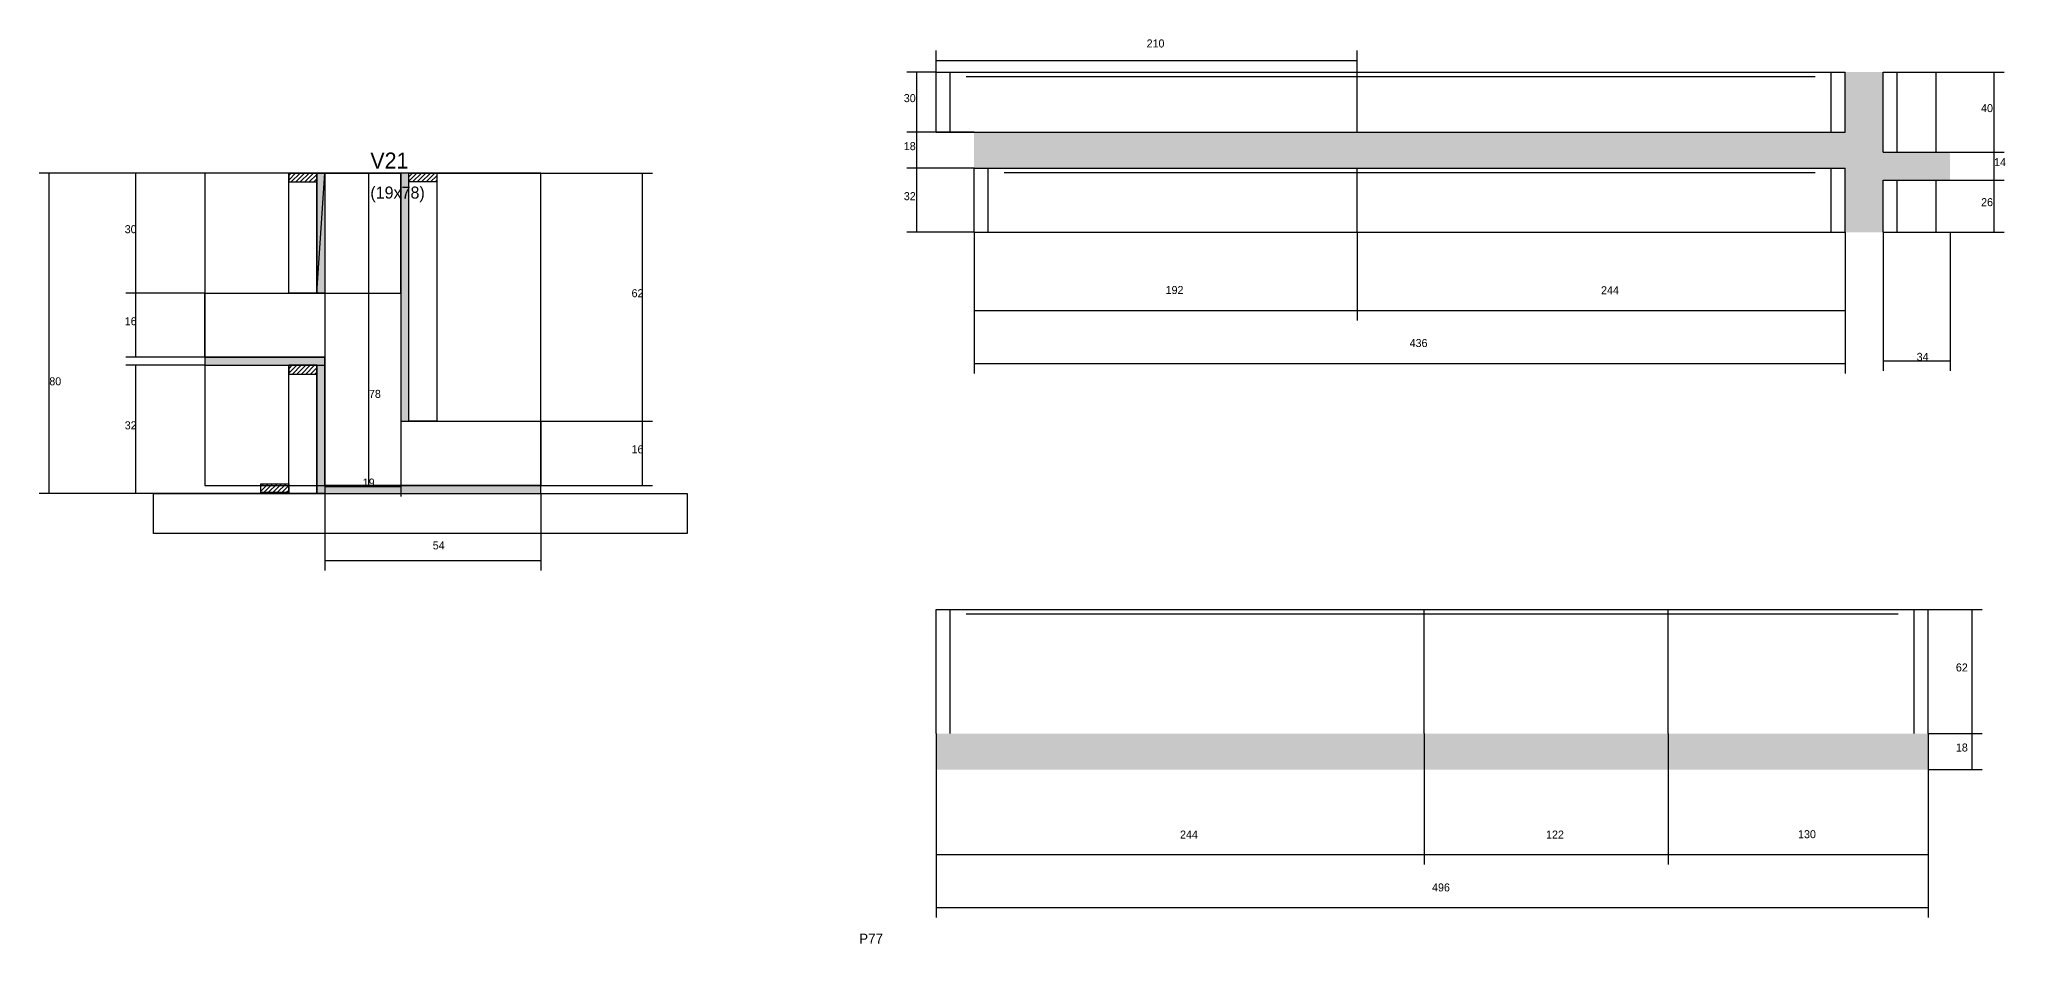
# Model space of a CAD drawing. Header units: metres. Extents: x -6602 to -4525, y 7378 to 8645.
# Drawn here: x -5508 to -4525, y 8193 to 8645 of the extents above; entities that cross this region are included whole.
import ezdxf

# ---------------------------------------------------------------- set-up
doc = ezdxf.new("R2010")
doc.units = ezdxf.units.M
for name, color, linetype in [('CONCRETO', 251, 'Continuous'), ('COTA', 241, 'Continuous'), ('Hachura', 253, 'Continuous'), ('Madeira', 126, 'Continuous'), ('NOMENCLATURA', 7, 'Continuous'), ('Painéis', 200, 'Continuous'), ('SARR_2.2x7', 40, 'Continuous'), ('Texto Seção', 7, 'Continuous')]:
    doc.layers.add(name, color=color, linetype=linetype)

msp = doc.modelspace()

# ---------------------------------------------------------------- hatches: boundary and pattern name
at = {"layer": 'COTA'}
h = msp.add_hatch(dxfattribs=at)
h.set_pattern_fill('AR-CONC', scale=0.03)
h.paths.add_polyline_path([(-4605.1, 8580.3), (-4605.1, 8548.3), (-4586.1, 8548.3), (-4586.1, 8574.3), (-4552.6, 8574.3), (-4552.6, 8588.3), (-4586.1, 8588.3), (-4586.1, 8628.3), (-4605.1, 8628.3), (-4605.1, 8598.3), (-5040.6, 8598.3), (-5040.6, 8580.3)])
h = msp.add_hatch(dxfattribs=at)
h.set_pattern_fill('AR-CONC', scale=0.03)
h.paths.add_polyline_path([(-4563.6, 8279.8), (-4563.6, 8297.8), (-5059.6, 8297.8), (-5059.6, 8279.8)])
at = {"layer": 'Hachura'}
h = msp.add_hatch(dxfattribs=at)
h.set_pattern_fill('ANSI31', scale=0.5)
h.paths.add_polyline_path([(-5383.2, 8577.8), (-5383.2, 8573.4), (-5383.2, 8573.4), (-5369.2, 8573.4), (-5369.2, 8573.4), (-5369.2, 8577.8), (-5369.2, 8577.8), (-5383.2, 8577.8)])
h = msp.add_hatch(color=8, dxfattribs=at)
h.dxf.hatch_style = 1
h.paths.add_polyline_path([(-5369.2, 8577.8), (-5365.2, 8577.8), (-5365.2, 8577.8), (-5365.2, 8517.8), (-5365.2, 8517.8), (-5369.2, 8517.8), (-5369.2, 8517.8), (-5369.2, 8577.8)])
h = msp.add_hatch(color=8, dxfattribs=at)
h.dxf.hatch_style = 1
h.paths.add_polyline_path([(-5327.2, 8453.8), (-5323.2, 8453.8), (-5323.2, 8577.8), (-5327.2, 8577.8)])
h = msp.add_hatch(dxfattribs=at)
h.set_pattern_fill('ANSI31', scale=0.5)
h.paths.add_polyline_path([(-5309.2, 8577.8), (-5309.2, 8573.4), (-5309.2, 8573.4), (-5323.2, 8573.4), (-5323.2, 8573.4), (-5323.2, 8577.8), (-5323.2, 8577.8), (-5309.2, 8577.8)])
h = msp.add_hatch(color=8, dxfattribs=at)
h.dxf.hatch_style = 1
h.paths.add_polyline_path([(-5365.2, 8481.8), (-5365.2, 8485.8), (-5365.2, 8485.8), (-5425.2, 8485.8), (-5425.2, 8485.8), (-5425.2, 8481.8), (-5425.2, 8481.8), (-5365.2, 8481.8)])
h = msp.add_hatch(dxfattribs=at)
h.set_pattern_fill('ANSI31', scale=0.5)
h.paths.add_polyline_path([(-5383.2, 8481.8), (-5383.2, 8477.4), (-5383.2, 8477.4), (-5369.2, 8477.4), (-5369.2, 8477.4), (-5369.2, 8481.8), (-5369.2, 8481.8), (-5383.2, 8481.8)])
h = msp.add_hatch(color=8, dxfattribs=at)
h.dxf.hatch_style = 1
h.paths.add_polyline_path([(-5365.2, 8481.8), (-5369.2, 8481.8), (-5369.2, 8417.8), (-5365.2, 8417.8)])
h = msp.add_hatch(dxfattribs=at)
h.set_pattern_fill('ANSI31', scale=0.5)
h.paths.add_polyline_path([(-5397.2, 8418.2), (-5397.2, 8422.6), (-5397.2, 8422.6), (-5383.2, 8422.6), (-5383.2, 8422.6), (-5383.2, 8418.2), (-5383.2, 8418.2), (-5397.2, 8418.2)])
h = msp.add_hatch(color=8, dxfattribs=at)
h.dxf.hatch_style = 1
h.paths.add_polyline_path([(-5257.2, 8417.8), (-5257.2, 8421.8), (-5257.2, 8421.8), (-5365.2, 8421.8), (-5365.2, 8421.8), (-5365.2, 8417.8), (-5365.2, 8417.8), (-5257.2, 8417.8)])

# ---------------------------------------------------------------- linework, layer by layer
at = {"layer": 'CONCRETO'}
for points in [[(-5327.2, 8577.8), (-5327.2, 8453.8), (-5257.2, 8453.8), (-5257.2, 8421.8), (-5257.2, 8421.8), (-5257.2, 8421.8), (-5365.2, 8421.8), (-5365.2, 8485.8), (-5425.2, 8485.8), (-5425.2, 8517.8), (-5365.2, 8517.8)], [(-5365.2, 8517.8), (-5369.2, 8517.8), (-5365.2, 8577.8), (-5327.2, 8577.8)]]:
    msp.add_lwpolyline(points, dxfattribs=at)
for points in [[(-5425.2, 8421.8), (-5257.2, 8421.8), (-5257.2, 8577.8), (-5425.2, 8577.8)], [(-5369.2, 8517.8), (-5327.2, 8517.8), (-5327.2, 8577.8), (-5369.2, 8577.8)]]:
    msp.add_lwpolyline(points, close=True, dxfattribs=at)
at = {"layer": 'COTA'}
for p, q in [((-5059.6, 8628.3), (-5059.6, 8639.1)), ((-5059.6, 8634.1), (-4849.1, 8634.1)), ((-4849.1, 8628.3), (-4849.1, 8639.1)), ((-5059.6, 8628.3), (-5074.2, 8628.3)), ((-5069.2, 8598.3), (-5069.2, 8628.3)), ((-4552.6, 8628.3), (-4525.6, 8628.3)), ((-4530.6, 8588.3), (-4530.6, 8628.3)), ((-5059.6, 8598.3), (-5074.2, 8598.3)), ((-5040.6, 8598.3), (-5074.2, 8598.3)), ((-5069.2, 8580.3), (-5069.2, 8598.3)), ((-4552.6, 8588.3), (-4525.6, 8588.3)), ((-4552.6, 8588.3), (-4525.6, 8588.3)), ((-4530.6, 8574.3), (-4530.6, 8588.3)), ((-5373.6, 8577.8), (-5507.9, 8577.8)), ((-5502.9, 8417.8), (-5502.9, 8577.8)), ((-5373.6, 8577.8), (-5464.7, 8577.8)), ((-5459.7, 8517.8), (-5459.7, 8577.8)), ((-5365.2, 8577.8), (-5338.1, 8577.8)), ((-5365.2, 8577.8), (-5365.2, 8416.2)), ((-5343.1, 8421.8), (-5343.1, 8577.8)), ((-5327.2, 8577.8), (-5327.2, 8416.2)), ((-5309.2, 8577.8), (-5201.3, 8577.8)), ((-5206.3, 8453.8), (-5206.3, 8577.8)), ((-5040.6, 8580.3), (-5074.2, 8580.3)), ((-5040.6, 8580.3), (-5074.2, 8580.3)), ((-5069.2, 8548.3), (-5069.2, 8580.3)), ((-4552.6, 8574.3), (-4525.6, 8574.3)), ((-4552.6, 8574.3), (-4525.6, 8574.3)), ((-4530.6, 8548.3), (-4530.6, 8574.3)), ((-5040.6, 8548.3), (-5074.2, 8548.3)), ((-5040.6, 8548.3), (-5040.6, 8504.2)), ((-5040.6, 8548.3), (-5040.6, 8477.7)), ((-4849.1, 8548.3), (-4849.1, 8504.2)), ((-4849.1, 8548.3), (-4849.1, 8504.2)), ((-4605.1, 8548.3), (-4605.1, 8504.2)), ((-4605.1, 8548.3), (-4605.1, 8477.7)), ((-4586.1, 8548.3), (-4586.1, 8479)), ((-4552.6, 8548.3), (-4525.6, 8548.3)), ((-4552.6, 8548.3), (-4552.6, 8479)), ((-5425.2, 8517.8), (-5464.7, 8517.8)), ((-5425.2, 8517.8), (-5464.7, 8517.8)), ((-5459.7, 8485.8), (-5459.7, 8517.8)), ((-5040.6, 8509.2), (-4849.1, 8509.2)), ((-4849.1, 8509.2), (-4605.1, 8509.2)), ((-5425.2, 8485.8), (-5464.7, 8485.8)), ((-5425.2, 8481.8), (-5464.7, 8481.8)), ((-5459.7, 8417.8), (-5459.7, 8481.8)), ((-5040.6, 8482.7), (-4605.1, 8482.7)), ((-4586.1, 8484), (-4552.6, 8484)), ((-5257.2, 8453.8), (-5201.3, 8453.8)), ((-5257.2, 8453.8), (-5201.3, 8453.8)), ((-5206.3, 8421.8), (-5206.3, 8453.8)), ((-5383.2, 8417.8), (-5507.9, 8417.8)), ((-5383.2, 8417.8), (-5464.7, 8417.8)), ((-5365.2, 8421.8), (-5338.1, 8421.8)), ((-5365.2, 8421.2), (-5327.2, 8421.2)), ((-5365.2, 8417.8), (-5365.2, 8379.3)), ((-5257.2, 8421.8), (-5201.3, 8421.8)), ((-5257.2, 8417.8), (-5257.2, 8379.3)), ((-5365.2, 8384.3), (-5257.2, 8384.3)), ((-4563.6, 8359.8), (-4536.6, 8359.8)), ((-4541.6, 8297.8), (-4541.6, 8359.8)), ((-5059.6, 8297.8), (-5059.6, 8232.3)), ((-5059.6, 8297.8), (-5059.6, 8205.8)), ((-4815.6, 8297.8), (-4815.6, 8232.3)), ((-4815.6, 8297.8), (-4815.6, 8232.3)), ((-4693.6, 8297.8), (-4693.6, 8232.3)), ((-4693.6, 8297.8), (-4693.6, 8232.3)), ((-4563.6, 8297.8), (-4536.6, 8297.8)), ((-4563.6, 8297.8), (-4563.6, 8205.8)), ((-4563.6, 8297.8), (-4536.6, 8297.8)), ((-4541.6, 8279.8), (-4541.6, 8297.8)), ((-4563.6, 8281.5), (-4563.6, 8232.3)), ((-4563.6, 8279.8), (-4536.6, 8279.8)), ((-5059.6, 8237.3), (-4815.6, 8237.3)), ((-4815.6, 8237.3), (-4693.6, 8237.3)), ((-4693.6, 8237.3), (-4563.6, 8237.3)), ((-5059.6, 8210.8), (-4563.6, 8210.8))]:
    msp.add_line(p, q, dxfattribs=at)
at = {"layer": 'Madeira'}
for points in [[(-5383.2, 8577.8), (-5383.2, 8573.4), (-5369.2, 8573.4), (-5369.2, 8577.8)], [(-5383.2, 8577.8), (-5369.2, 8577.8), (-5369.2, 8517.8), (-5383.2, 8517.8)], [(-5309.2, 8577.8), (-5309.2, 8573.4), (-5323.2, 8573.4), (-5323.2, 8577.8)], [(-5309.2, 8453.8), (-5323.2, 8453.8), (-5323.2, 8577.8), (-5309.2, 8577.8)], [(-5383.2, 8481.8), (-5383.2, 8477.4), (-5369.2, 8477.4), (-5369.2, 8481.8)], [(-5383.2, 8481.8), (-5369.2, 8481.8), (-5369.2, 8417.8), (-5383.2, 8417.8)], [(-5184, 8397.8), (-5450.9, 8397.8), (-5450.9, 8417.8), (-5184, 8417.8)], [(-5397.2, 8418.2), (-5397.2, 8422.6), (-5383.2, 8422.6), (-5383.2, 8418.2)]]:
    msp.add_lwpolyline(points, close=True, dxfattribs=at)
at = {"layer": 'Painéis'}
for p, q in [((-5059.6, 8628.3), (-4605.1, 8628.3)), ((-5059.6, 8598.3), (-5059.6, 8628.3)), ((-4849.1, 8598.3), (-4849.1, 8628.3)), ((-4605.1, 8598.3), (-4605.1, 8628.3)), ((-4586.1, 8628.3), (-4552.6, 8628.3)), ((-4586.1, 8588.3), (-4586.1, 8628.3)), ((-5059.6, 8598.3), (-4605.1, 8598.3)), ((-4586.1, 8588.3), (-4552.6, 8588.3)), ((-5040.6, 8580.3), (-4605.1, 8580.3)), ((-5040.6, 8548.3), (-5040.6, 8580.3)), ((-4849.1, 8548.3), (-4849.1, 8580.3)), ((-4605.1, 8548.3), (-4605.1, 8580.3)), ((-4586.1, 8574.3), (-4552.6, 8574.3)), ((-4586.1, 8548.3), (-4586.1, 8574.3)), ((-5040.6, 8548.3), (-4605.1, 8548.3)), ((-4586.1, 8548.3), (-4552.6, 8548.3)), ((-5425.2, 8485.8), (-5365.2, 8485.8)), ((-5365.2, 8421.8), (-5257.2, 8421.8)), ((-5059.6, 8359.8), (-4563.6, 8359.8)), ((-5059.6, 8297.8), (-5059.6, 8359.8)), ((-4815.6, 8297.8), (-4815.6, 8359.8)), ((-4693.6, 8297.8), (-4693.6, 8359.8)), ((-4563.6, 8297.8), (-4563.6, 8359.8))]:
    msp.add_line(p, q, dxfattribs=at)
for points in [[(-5369.2, 8577.8), (-5365.2, 8577.8), (-5365.2, 8517.8), (-5369.2, 8517.8)], [(-5323.2, 8577.8), (-5327.2, 8577.8), (-5327.2, 8453.8), (-5323.2, 8453.8)], [(-5365.2, 8481.8), (-5365.2, 8485.8), (-5425.2, 8485.8), (-5425.2, 8481.8)], [(-5369.2, 8481.8), (-5365.2, 8481.8), (-5365.2, 8417.8), (-5369.2, 8417.8)], [(-5257.2, 8417.8), (-5257.2, 8421.8), (-5365.2, 8421.8), (-5365.2, 8417.8)]]:
    msp.add_lwpolyline(points, close=True, dxfattribs=at)
at = {"layer": 'SARR_2.2x7'}
for p, q in [((-5052.6, 8598.3), (-5052.6, 8628.3)), ((-5044.6, 8626.1), (-4849.1, 8626.1)), ((-4849.1, 8626.1), (-4620.1, 8626.1)), ((-4612.1, 8598.3), (-4612.1, 8628.3)), ((-4579.1, 8588.3), (-4579.1, 8628.3)), ((-4559.6, 8588.3), (-4559.6, 8628.3)), ((-5033.6, 8548.3), (-5033.6, 8580.3)), ((-5025.6, 8578.1), (-4849.1, 8578.1)), ((-4849.1, 8578.1), (-4620.1, 8578.1)), ((-4612.1, 8548.3), (-4612.1, 8580.3)), ((-4579.1, 8548.3), (-4579.1, 8574.3)), ((-4559.6, 8548.3), (-4559.6, 8574.3)), ((-5052.6, 8297.8), (-5052.6, 8359.8)), ((-5044.6, 8357.6), (-4815.6, 8357.6)), ((-4815.6, 8357.6), (-4693.6, 8357.6)), ((-4693.6, 8357.6), (-4578.6, 8357.6)), ((-4570.6, 8297.8), (-4570.6, 8359.8))]:
    msp.add_line(p, q, dxfattribs=at)

# ---------------------------------------------------------------- texts
at = {"layer": 'COTA'}
for s, p in [('210', (-4954.3, 8640.6)), ('30', (-5075.7, 8613.3)), ('40', (-4537.1, 8608.3)), ('18', (-5075.7, 8589.3)), ('14', (-4530.6, 8581.3)), ('32', (-5075.7, 8564.3)), ('26', (-4537.1, 8561.3)), ('30', (-5465.2, 8547.8)), ('62', (-5211.8, 8515.8)), ('192', (-4944.8, 8517.4)), ('244', (-4727.1, 8517.3)), ('16', (-5465.2, 8501.8)), ('436', (-4822.8, 8490.9)), ('34', (-4569.3, 8484)), ('80', (-5502.9, 8471.8)), ('78', (-5343.1, 8465.5)), ('32', (-5465.2, 8449.8)), ('16', (-5211.8, 8437.8)), ('19', (-5346.2, 8421.2)), ('54', (-5311.2, 8389.8)), ('62', (-4549.7, 8328.8)), ('18', (-4549.7, 8288.8)), ('244', (-4937.6, 8245.3)), ('122', (-4754.6, 8245.3)), ('130', (-4628.6, 8245.5)), ('496', (-4811.6, 8218.9))]:
    msp.add_text(s, height=4, dxfattribs=at).set_placement(p)
at = {"layer": 'NOMENCLATURA'}
msp.add_text('P77', height=5, dxfattribs=at).set_placement((-5098, 8192.8))
at = {"layer": 'Texto Seção'}
for s, height, p in [('V21', 8, (-5342.4, 8580.1)), ('(19x78)', 6, (-5342.4, 8565.1))]:
    msp.add_text(s, height=height, dxfattribs=at).set_placement(p)

doc.saveas('drawing.dxf')
